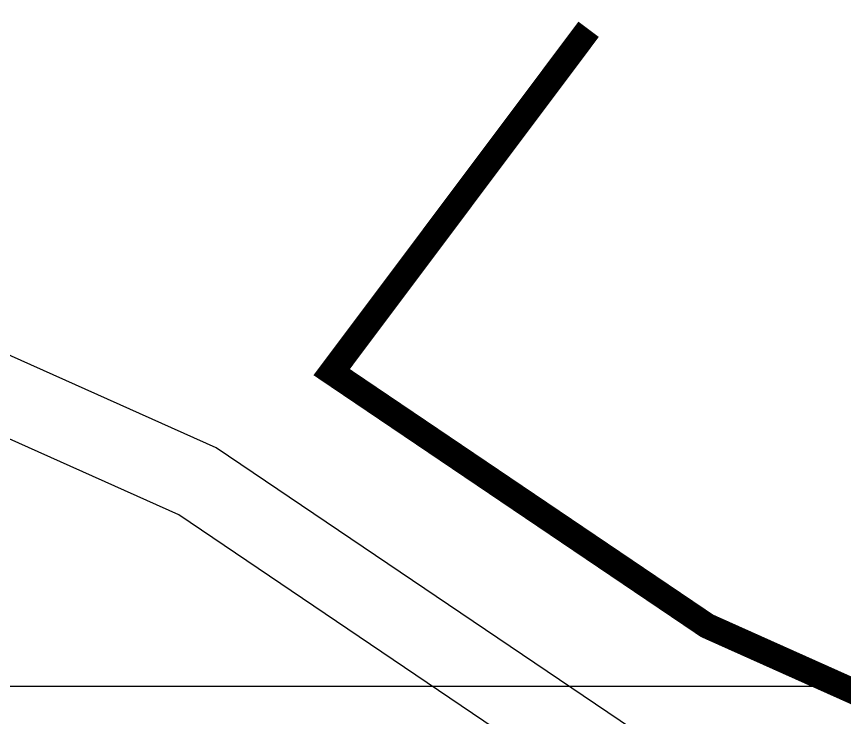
# Model space of a CAD drawing. Extents: x -11 to 40589024741, y -2 to 3380586937.
# Drawn here: x 40588267143 to 40588299634, y 3380475157 to 3380502657 of the extents above; entities that cross this region are included whole.
import ezdxf

# ---------------------------------------------------------------- set-up
doc = ezdxf.new("R2010")
doc.units = 0
doc.header["$LTSCALE"] = 10
doc.header["$MEASUREMENT"] = 0
doc.linetypes.add('CENTER', pattern=[50.8, 31.75, -6.35, 6.35, -6.35])
doc.layers.add('0-WALL', color=252, linetype='Continuous')

msp = doc.modelspace()

# ---------------------------------------------------------------- linework, layer by layer
at = {"layer": '0-WALL', "linetype": 'CENTER', "ltscale": 0.2, "const_width": 1000}
msp.add_lwpolyline([(40588409784.889351, 3380490902.370211), (40588399636.16761, 3380473321.785558), (40588389931.398453, 3380446759.530374), (40588376015.516563, 3380442139.376208), (40588294241.895782, 3380478751.719665), (40588279510.388329, 3380488705.331834), (40588289594.355667, 3380502157.2)], dxfattribs=at)
at = {"layer": '0-WALL', "ltscale": 10}
msp.add_lwpolyline([(40588422724.845627, 3380502157.2), (40588419174.199989, 3380493287.1), (40588417062.834068, 3380487508.225783), (40588406911.939232, 3380469923.876689), (40588396616.777908, 3380441745.699776, -0.4350674051), (40588376398.096458, 3380433202.842545), (40588290338.710426, 3380471734.043303), (40588273515.031326, 3380483101.269472), (40588246134.155647, 3380495360.455404, -0.1696787428), (40588238941.699532, 3380502157.2)], format="xyb", dxfattribs=at)
at = {"layer": '0-WALL'}
msp.add_lwpolyline([(40588419493.419357, 3380502157.2), (40588416372.066971, 3380494359.545578), (40588414334.419724, 3380488782.441609), (40588404183.524879, 3380471198.092515), (40588393798.96022, 3380442775.215908), (40588375746.311119, 3380436781.630839), (40588291802.40493, 3380474365.671938), (40588274978.725838, 3380485732.898108), (40588247360.074242, 3380498098.542983), (40588246918.347878, 3380502157.2)], dxfattribs=at)
msp.add_lwpolyline([(40588015062.5821, 3380106918.017643), (40588638762.5821, 3380106918.017643), (40588638762.5821, 3380476368.016743), (40588015062.5821, 3380476368.016743)], close=True, dxfattribs=at)

doc.saveas('drawing.dxf')
